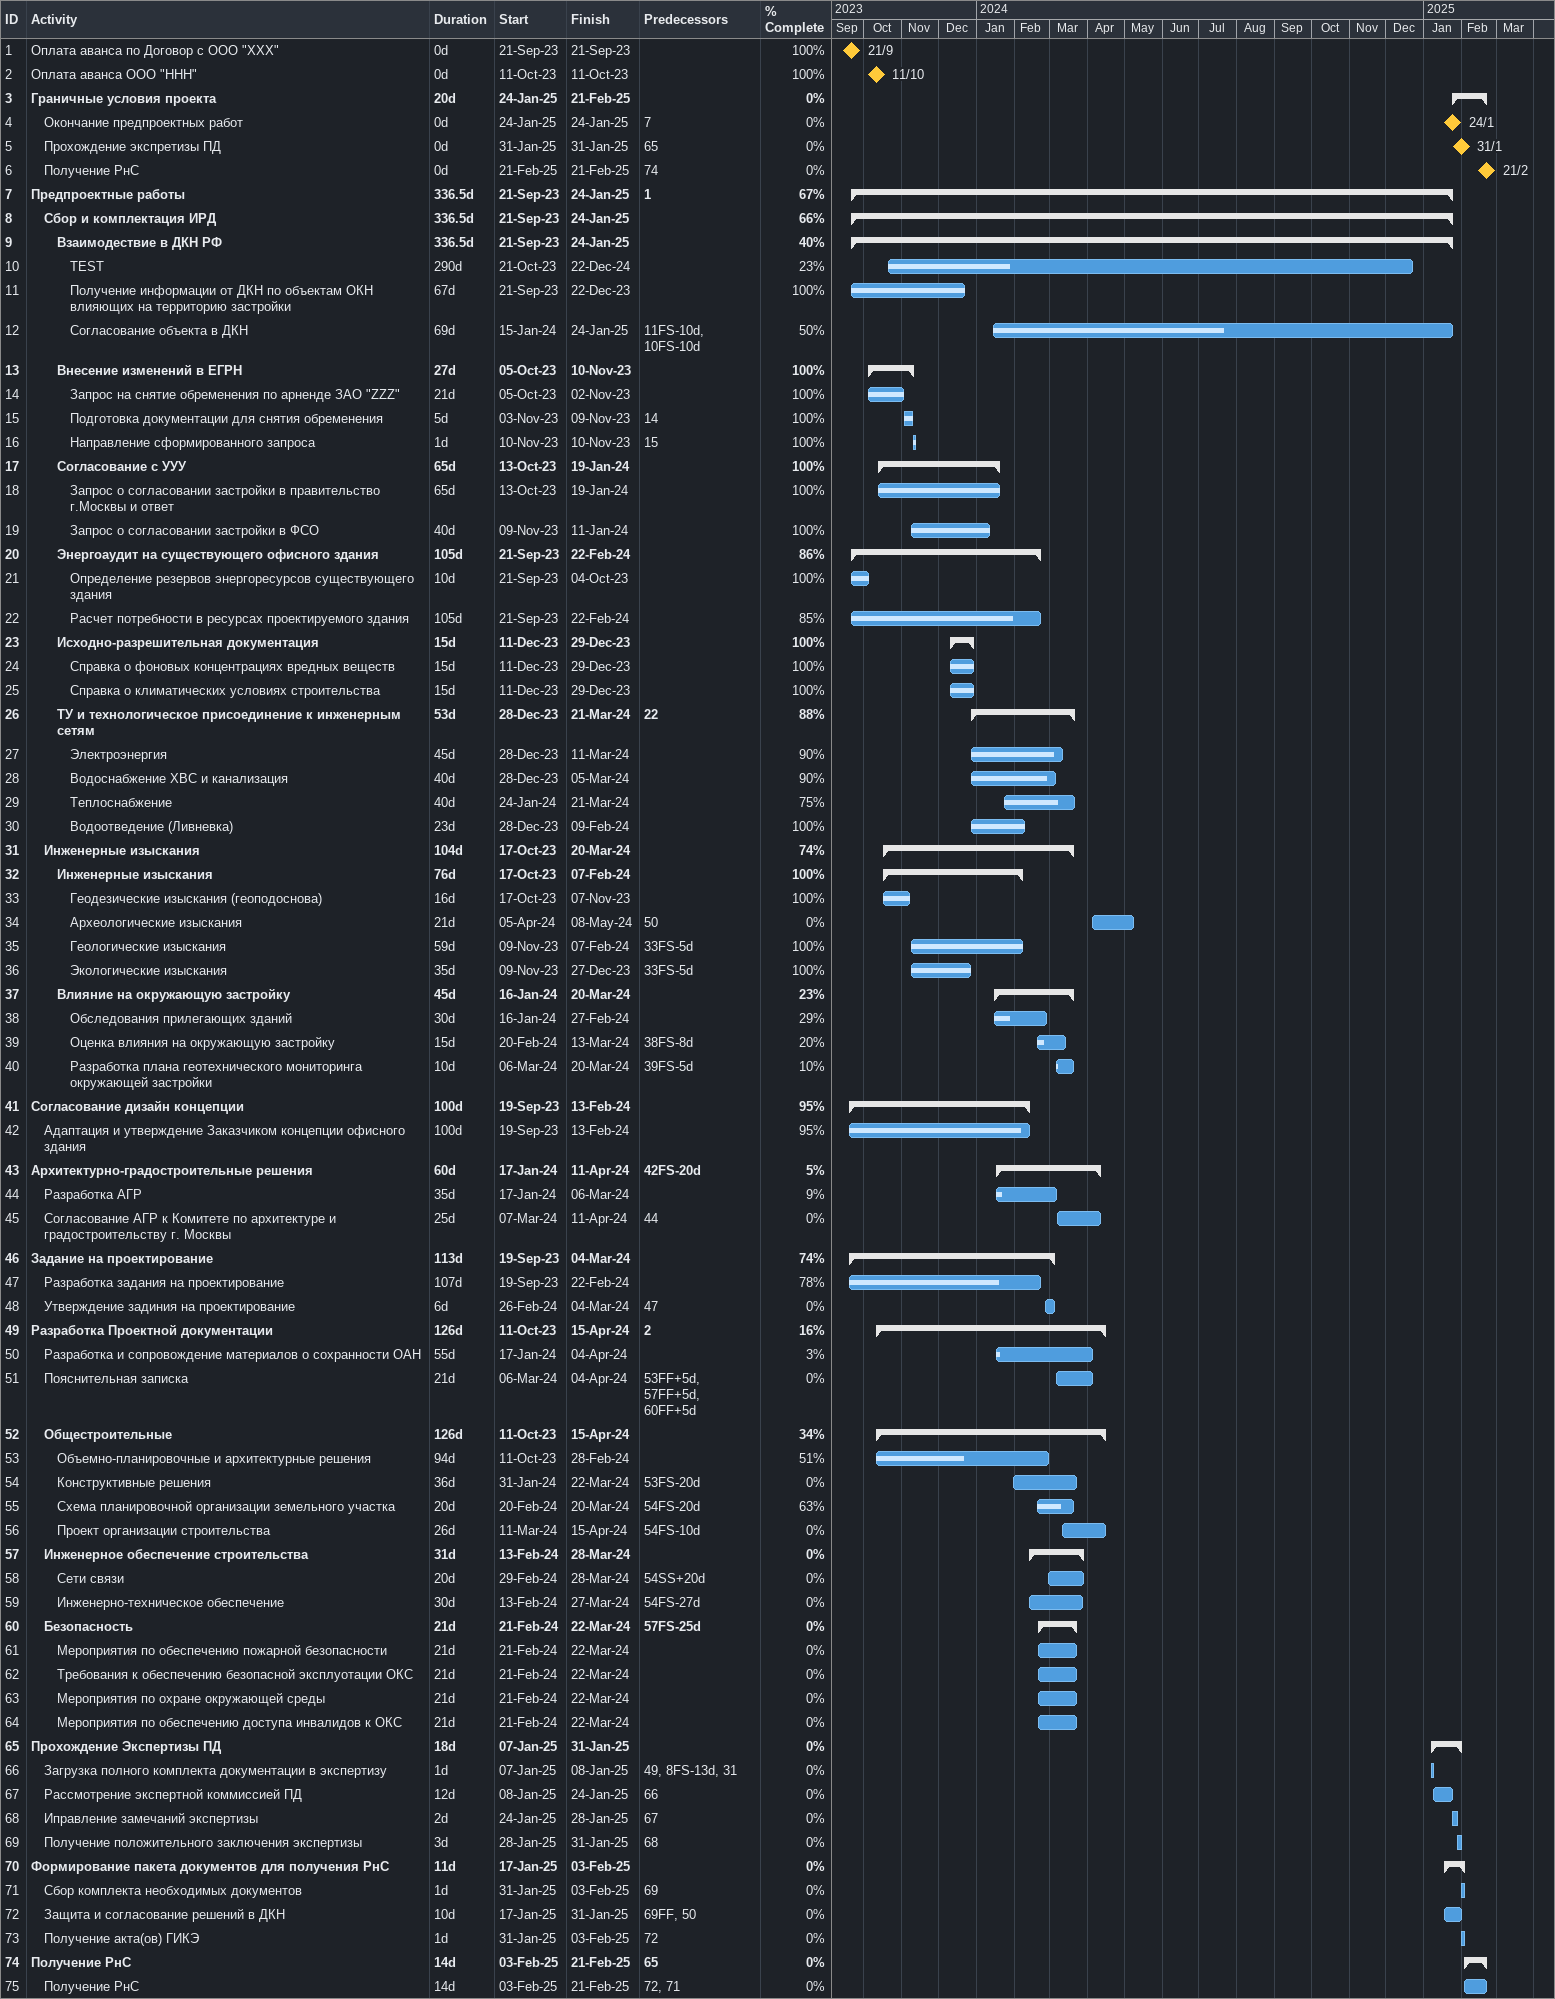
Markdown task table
| ID | Level | Task | Duration | Start | Finish | Predecessors | % complete |
|---|---|---|---|---|---|---|---|
| 1 | 1 | Оплата аванса по Договор с ООО "ХХХ" | 0d | 2023-09-21 | 2023-09-21 |  | 100 |
| 2 | 1 | Оплата аванса ООО "ННН" | 0d | 2023-10-11 | 2023-10-11 |  | 100 |
| 3 | 1 | **Граничные условия проекта** | 20d | 2025-01-24 | 2025-02-21 |  | 0 |
| 4 | 2 | Окончание предпроектных работ | 0d | 2025-01-24 | 2025-01-24 | 7 | 0 |
| 5 | 2 | Прохождение экспретизы ПД | 0d | 2025-01-31 | 2025-01-31 | 65 | 0 |
| 6 | 2 | Получение РнС | 0d | 2025-02-21 | 2025-02-21 | 74 | 0 |
| 7 | 1 | **Предпроектные работы** | 336.5d | 2023-09-21 | 2025-01-24 | 1 | 67 |
| 8 | 2 | **Сбор и комплектация ИРД** | 336.5d | 2023-09-21 | 2025-01-24 |  | 66 |
| 9 | 3 | **Взаимодествие в ДКН РФ** | 336.5d | 2023-09-21 | 2025-01-24 |  | 40 |
| 10 | 4 | TEST | 290d | 2023-10-21 | 2024-12-22 |  | 23 |
| 11 | 4 | Получение информации от ДКН по объектам ОКН влияющих на территорию застройки | 67d | 2023-09-21 | 2023-12-22 |  | 100 |
| 12 | 4 | Согласование объекта в ДКН | 69d | 2024-01-15 | 2025-01-24 | 11FS-10d, 10FS-10d | 50 |
| 13 | 3 | **Внесение изменений в ЕГРН** | 27d | 2023-10-05 | 2023-11-10 |  | 100 |
| 14 | 4 | Запрос на снятие обременения по арненде ЗАО "ZZZ" | 21d | 2023-10-05 | 2023-11-02 |  | 100 |
| 15 | 4 | Подготовка документации для снятия обременения | 5d | 2023-11-03 | 2023-11-09 | 14 | 100 |
| 16 | 4 | Направление сформированного запроса | 1d | 2023-11-10 | 2023-11-10 | 15 | 100 |
| 17 | 3 | **Согласование с УУУ** | 65d | 2023-10-13 | 2024-01-19 |  | 100 |
| 18 | 4 | Запрос о согласовании застройки в правительство г.Москвы и ответ | 65d | 2023-10-13 | 2024-01-19 |  | 100 |
| 19 | 4 | Запрос о согласовании застройки в ФСО | 40d | 2023-11-09 | 2024-01-11 |  | 100 |
| 20 | 3 | **Энергоаудит на существующего офисного здания** | 105d | 2023-09-21 | 2024-02-22 |  | 86 |
| 21 | 4 | Определение резервов энергоресурсов существующего здания | 10d | 2023-09-21 | 2023-10-04 |  | 100 |
| 22 | 4 | Расчет потребности в ресурсах проектируемого здания | 105d | 2023-09-21 | 2024-02-22 |  | 85 |
| 23 | 3 | **Исходно-разрешительная документация** | 15d | 2023-12-11 | 2023-12-29 |  | 100 |
| 24 | 4 | Справка о фоновых концентрациях вредных веществ | 15d | 2023-12-11 | 2023-12-29 |  | 100 |
| 25 | 4 | Справка о климатических условиях строительства | 15d | 2023-12-11 | 2023-12-29 |  | 100 |
| 26 | 3 | **ТУ и технологическое присоединение к инженерным сетям** | 53d | 2023-12-28 | 2024-03-21 | 22 | 88 |
| 27 | 4 | Электроэнергия | 45d | 2023-12-28 | 2024-03-11 |  | 90 |
| 28 | 4 | Водоснабжение ХВС и канализация | 40d | 2023-12-28 | 2024-03-05 |  | 90 |
| 29 | 4 | Теплоснабжение | 40d | 2024-01-24 | 2024-03-21 |  | 75 |
| 30 | 4 | Водоотведение (Ливневка) | 23d | 2023-12-28 | 2024-02-09 |  | 100 |
| 31 | 2 | **Инженерные изыскания** | 104d | 2023-10-17 | 2024-03-20 |  | 74 |
| 32 | 3 | **Инженерные изыскания** | 76d | 2023-10-17 | 2024-02-07 |  | 100 |
| 33 | 4 | Геодезические изыскания (геоподоснова) | 16d | 2023-10-17 | 2023-11-07 |  | 100 |
| 34 | 4 | Археологические изыскания | 21d | 2024-04-05 | 2024-05-08 | 50 | 0 |
| 35 | 4 | Геологические изыскания | 59d | 2023-11-09 | 2024-02-07 | 33FS-5d | 100 |
| 36 | 4 | Экологические изыскания | 35d | 2023-11-09 | 2023-12-27 | 33FS-5d | 100 |
| 37 | 3 | **Влияние на окружающую застройку** | 45d | 2024-01-16 | 2024-03-20 |  | 23 |
| 38 | 4 | Обследования прилегающих зданий | 30d | 2024-01-16 | 2024-02-27 |  | 29 |
| 39 | 4 | Оценка влияния на окружающую застройку | 15d | 2024-02-20 | 2024-03-13 | 38FS-8d | 20 |
| 40 | 4 | Разработка плана геотехнического мониторинга окружающей застройки | 10d | 2024-03-06 | 2024-03-20 | 39FS-5d | 10 |
| 41 | 1 | **Согласование дизайн концепции** | 100d | 2023-09-19 | 2024-02-13 |  | 95 |
| 42 | 2 | Адаптация и утверждение Заказчиком концепции офисного здания | 100d | 2023-09-19 | 2024-02-13 |  | 95 |
| 43 | 1 | **Архитектурно-градостроительные решения** | 60d | 2024-01-17 | 2024-04-11 | 42FS-20d | 5 |
| 44 | 2 | Разработка АГР | 35d | 2024-01-17 | 2024-03-06 |  | 9 |
| 45 | 2 | Согласование АГР к Комитете по архитектуре и градостроительству г. Москвы | 25d | 2024-03-07 | 2024-04-11 | 44 | 0 |
| 46 | 1 | **Задание на проектирование** | 113d | 2023-09-19 | 2024-03-04 |  | 74 |
| 47 | 2 | Разработка задания на проектирование | 107d | 2023-09-19 | 2024-02-22 |  | 78 |
| 48 | 2 | Утверждение задиния на проектирование | 6d | 2024-02-26 | 2024-03-04 | 47 | 0 |
| 49 | 1 | **Разработка Проектной документации** | 126d | 2023-10-11 | 2024-04-15 | 2 | 16 |
| 50 | 2 | Разработка и сопровождение материалов о сохранности ОАН | 55d | 2024-01-17 | 2024-04-04 |  | 3 |
| 51 | 2 | Пояснительная записка | 21d | 2024-03-06 | 2024-04-04 | 53FF+5d, 57FF+5d, 60FF+5d | 0 |
| 52 | 2 | **Общестроительные** | 126d | 2023-10-11 | 2024-04-15 |  | 34 |
| 53 | 3 | Объемно-планировочные и архитектурные решения | 94d | 2023-10-11 | 2024-02-28 |  | 51 |
| 54 | 3 | Конструктивные решения | 36d | 2024-01-31 | 2024-03-22 | 53FS-20d | 0 |
| 55 | 3 | Схема планировочной организации земельного участка | 20d | 2024-02-20 | 2024-03-20 | 54FS-20d | 63 |
| 56 | 3 | Проект организации строительства | 26d | 2024-03-11 | 2024-04-15 | 54FS-10d | 0 |
| 57 | 2 | **Инженерное обеспечение строительства** | 31d | 2024-02-13 | 2024-03-28 |  | 0 |
| 58 | 3 | Сети связи | 20d | 2024-02-29 | 2024-03-28 | 54SS+20d | 0 |
| 59 | 3 | Инженерно-техническое обеспечение | 30d | 2024-02-13 | 2024-03-27 | 54FS-27d | 0 |
| 60 | 2 | **Безопасность** | 21d | 2024-02-21 | 2024-03-22 | 57FS-25d | 0 |
| 61 | 3 | Мероприятия по обеспечению пожарной безопасности | 21d | 2024-02-21 | 2024-03-22 |  | 0 |
| 62 | 3 | Требования к обеспечению безопасной эксплуотации ОКС | 21d | 2024-02-21 | 2024-03-22 |  | 0 |
| 63 | 3 | Мероприятия по охране окружающей среды | 21d | 2024-02-21 | 2024-03-22 |  | 0 |
| 64 | 3 | Мероприятия по обеспечению доступа инвалидов к ОКС | 21d | 2024-02-21 | 2024-03-22 |  | 0 |
| 65 | 1 | **Прохождение Экспертизы ПД** | 18d | 2025-01-07 | 2025-01-31 |  | 0 |
| 66 | 2 | Загрузка полного комплекта документации в экспертизу | 1d | 2025-01-07 | 2025-01-08 | 49, 8FS-13d, 31 | 0 |
| 67 | 2 | Рассмотрение экспертной коммиссией ПД | 12d | 2025-01-08 | 2025-01-24 | 66 | 0 |
| 68 | 2 | Иправление замечаний экспертизы | 2d | 2025-01-24 | 2025-01-28 | 67 | 0 |
| 69 | 2 | Получение положительного заключения экспертизы | 3d | 2025-01-28 | 2025-01-31 | 68 | 0 |
| 70 | 1 | **Формирование пакета документов для получения РнС** | 11d | 2025-01-17 | 2025-02-03 |  | 0 |
| 71 | 2 | Сбор комплекта необходимых документов | 1d | 2025-01-31 | 2025-02-03 | 69 | 0 |
| 72 | 2 | Защита и согласование решений в ДКН | 10d | 2025-01-17 | 2025-01-31 | 69FF, 50 | 0 |
| 73 | 2 | Получение акта(ов) ГИКЭ | 1d | 2025-01-31 | 2025-02-03 | 72 | 0 |
| 74 | 1 | **Получение РнС** | 14d | 2025-02-03 | 2025-02-21 | 65 | 0 |
| 75 | 2 | Получение РнС | 14d | 2025-02-03 | 2025-02-21 | 72, 71 | 0 |
